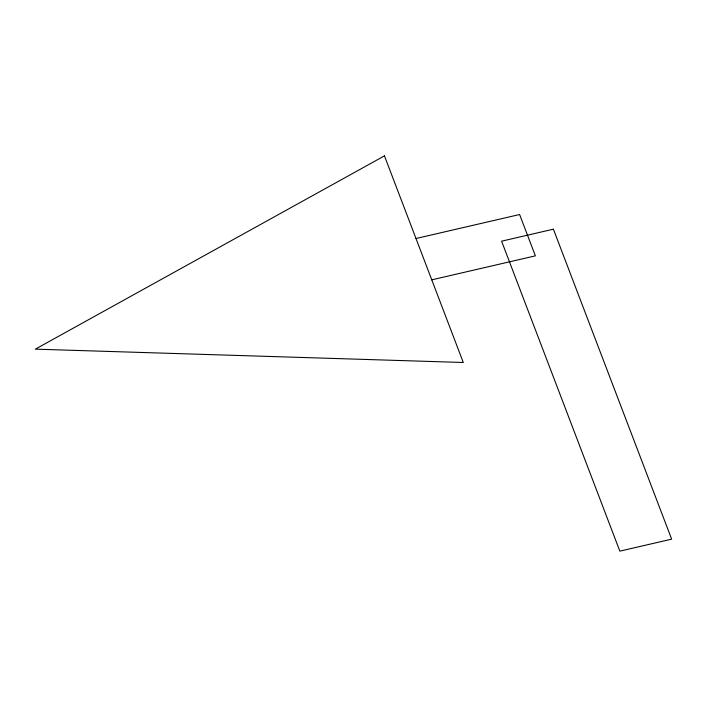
<?xml version="1.0" encoding="UTF-8"?>
<svg xmlns="http://www.w3.org/2000/svg" width="707" height="707" viewBox="0 0 707 707"><rect width="100%" height="100%" fill="white"/><g stroke="black" fill="none" stroke-linecap="round" stroke-linejoin="round"><path stroke-width="1.06" d="M415.999 238.515L519.61 214.521L535.376 255.846L431.765 279.839M384.458 155.858L35.35 349.152L463.297 362.497L384.458 155.858M553.395 229.183L501.59 241.184L619.845 551.142L671.65 539.149L553.395 229.183"/></g></svg>
